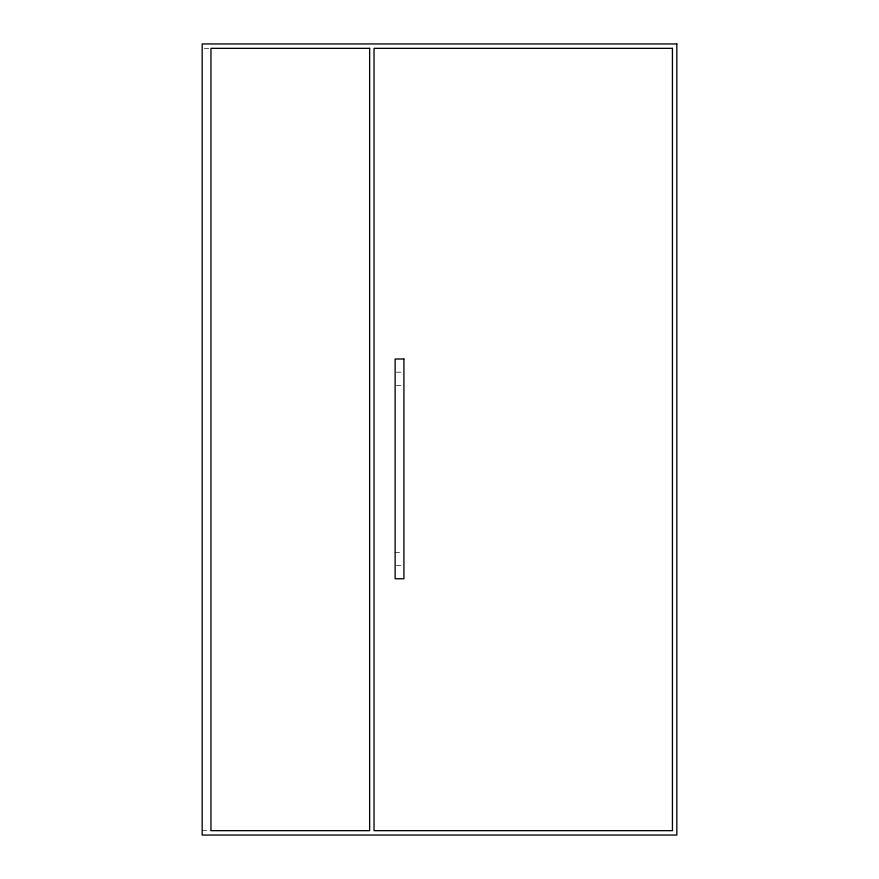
<?xml version="1.0" encoding="UTF-8"?>
<svg xmlns="http://www.w3.org/2000/svg" width="879" height="879" viewBox="0 0 879 879"><rect width="100%" height="100%" fill="white"/><g stroke="black" fill="none" stroke-linecap="round" stroke-linejoin="round"><path stroke-width="0.66" stroke-dasharray="4.39 3.3" d="M204.367 48.345L209.861 48.345M396.396 372.191L402.67 372.191M396.396 385.376L402.67 385.376M395.132 552.386L402.67 552.386M396.396 565.571L402.67 565.571M202.17 830.655L210.96 830.655"/><path stroke-width="1.32" d="M676.83 43.95L202.17 43.95L202.17 835.05L676.83 835.05L676.83 43.95M369.641 48.345L210.96 48.345L210.96 830.655L369.641 830.655L369.641 48.345M672.435 48.345L374.036 48.345L374.036 830.655L672.435 830.655L672.435 48.345M403.922 359.006L395.132 359.006L395.132 578.756L403.922 578.756L403.922 359.006"/></g></svg>
